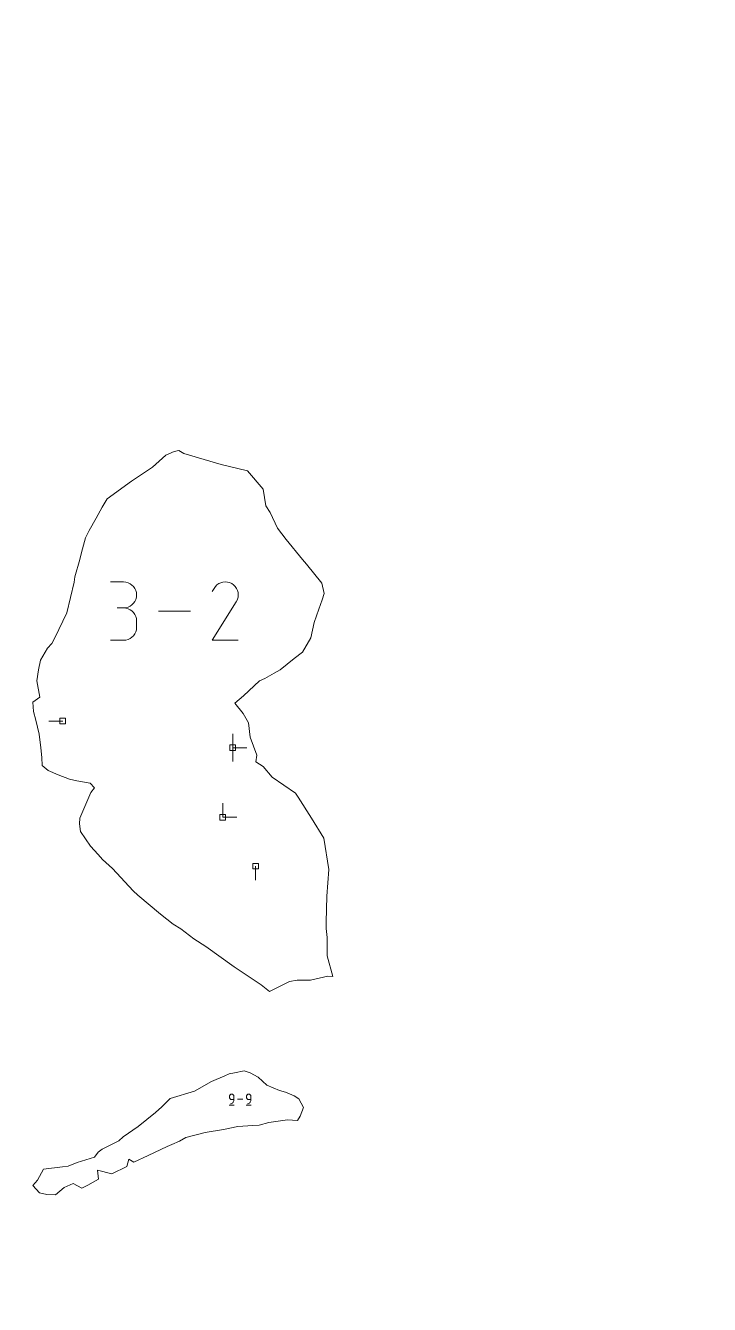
# Model space of a CAD drawing. Header units: millimetres. Extents: x -446 to 392, y -249 to 379.
# Drawn here: x 76.3 to 146.5, y 116.7 to 247.9 of the extents above; entities that cross this region are included whole.
import ezdxf

# ---------------------------------------------------------------- set-up
doc = ezdxf.new("R2010")
doc.units = ezdxf.units.MM
doc.header["$MEASUREMENT"] = 0
doc.layers.add('Layer 1', color=7, linetype='Continuous')

msp = doc.modelspace()

# ---------------------------------------------------------------- linework, layer by layer
at = {"layer": 'Layer 1', "color": 5, "lineweight": 0}
for points, knots in [([(-446.0374, -230.5655), (-446.0374, -230.5655), (392.1616, -230.5655), (392.1616, -230.5655), (392.1616, -230.5655), (392.1616, -230.5655), (392.1616, 379.0343), (392.1616, 379.0343), (392.1616, 379.0343), (392.1616, 379.0343), (-446.0374, 379.0343), (-446.0374, 379.0343), (-446.0374, 379.0343), (-446.0374, 379.0343), (-446.0374, -230.5655), (-446.0374, -230.5655)], [0, 0, 0, 0, 0.2, 0.2, 0.2, 0.2, 0.4, 0.4, 0.4, 0.4, 0.6, 0.6, 0.6, 0.6, 1, 1, 1, 1]), ([(104.1657, 149.958), (104.1657, 149.958), (105.521, 149.9597), (105.521, 149.9597), (105.521, 149.9597), (105.521, 149.9597), (107.3094, 150.3705), (107.3094, 150.3705), (107.3094, 150.3705), (107.3094, 150.3705), (107.8247, 150.3328), (107.8247, 150.3328), (107.8247, 150.3328), (107.8247, 150.3328), (107.2374, 152.4577), (107.2374, 152.4577), (107.2374, 152.4577), (107.2374, 152.4577), (107.2214, 154.3387), (107.2214, 154.3387), (107.2214, 154.3387), (107.2214, 154.3387), (107.1197, 155.2517), (107.1197, 155.2517), (107.1197, 155.2517), (107.1197, 155.2517), (107.1271, 155.9008), (107.1271, 155.9008), (107.1271, 155.9008), (107.1271, 155.9008), (107.2065, 158.5748), (107.2065, 158.5748), (107.2065, 158.5748), (107.2065, 158.5748), (107.3871, 161.326), (107.3871, 161.326), (107.3871, 161.326), (107.3871, 161.326), (106.8774, 164.5125), (106.8774, 164.5125), (106.8774, 164.5125), (106.8774, 164.5125), (105.6353, 166.5854), (105.6353, 166.5854), (105.6353, 166.5854), (105.6353, 166.5854), (104.2394, 168.7161), (104.2394, 168.7161), (104.2394, 168.7161), (104.2394, 168.7161), (103.9771, 169.152), (103.9771, 169.152), (103.9771, 169.152), (103.9771, 169.152), (101.5837, 170.793), (101.5837, 170.793), (101.5837, 170.793), (101.5837, 170.793), (100.6443, 171.8717), (100.6443, 171.8717), (100.6443, 171.8717), (100.6443, 171.8717), (99.9238, 172.3608), (99.9238, 172.3608), (99.9238, 172.3608), (99.9238, 172.3608), (99.9964, 173.0265), (99.9964, 173.0265), (99.9964, 173.0265), (99.9964, 173.0265), (99.3193, 174.8743), (99.3193, 174.8743), (99.3193, 174.8743), (99.3193, 174.8743), (99.1662, 176.3536), (99.1662, 176.3536), (99.1662, 176.3536), (99.1662, 176.3536), (98.6023, 177.3015), (98.6023, 177.3015), (98.6023, 177.3015), (98.6023, 177.3015), (97.7509, 178.3533), (97.7509, 178.3533), (97.7509, 178.3533), (97.7509, 178.3533), (98.6451, 179.1156), (98.6451, 179.1156), (98.6451, 179.1156), (98.6451, 179.1156), (100.2929, 180.6605), (100.2929, 180.6605), (100.2929, 180.6605), (100.2929, 180.6605), (100.8209, 180.9125), (100.8209, 180.9125), (100.8209, 180.9125), (100.8209, 180.9125), (101.7991, 181.457), (101.7991, 181.457), (101.7991, 181.457), (101.7991, 181.457), (102.4047, 181.789), (102.4047, 181.789), (102.4047, 181.789), (102.4047, 181.789), (103.8549, 182.9483), (103.8549, 182.9483), (103.8549, 182.9483), (103.8549, 182.9483), (104.6936, 183.6037), (104.6936, 183.6037), (104.6936, 183.6037), (104.6936, 183.6037), (105.5633, 185.0875), (105.5633, 185.0875), (105.5633, 185.0875), (105.5633, 185.0875), (105.8952, 186.6548), (105.8952, 186.6548), (105.8952, 186.6548), (105.8952, 186.6548), (106.3752, 188.0192), (106.3752, 188.0192), (106.3752, 188.0192), (106.3752, 188.0192), (106.7083, 188.9682), (106.7083, 188.9682), (106.7083, 188.9682), (106.7083, 188.9682), (106.9065, 189.6122), (106.9065, 189.6122), (106.9065, 189.6122), (106.9065, 189.6122), (106.6911, 190.6618), (106.6911, 190.6618), (106.6911, 190.6618), (106.6911, 190.6618), (105.0976, 192.621), (105.0976, 192.621), (105.0976, 192.621), (105.0976, 192.621), (104.6959, 193.113), (104.6959, 193.113), (104.6959, 193.113), (104.6959, 193.113), (103.0264, 195.1596), (103.0264, 195.1596), (103.0264, 195.1596), (103.0264, 195.1596), (102.1373, 196.3189), (102.1373, 196.3189), (102.1373, 196.3189), (102.1373, 196.3189), (101.3957, 197.9199), (101.3957, 197.9199), (101.3957, 197.9199), (101.3957, 197.9199), (100.9192, 198.5947), (100.9192, 198.5947), (100.9192, 198.5947), (100.9192, 198.5947), (100.6626, 200.3019), (100.6626, 200.3019), (100.6626, 200.3019), (100.6626, 200.3019), (99.0599, 202.2057), (99.0599, 202.2057), (99.0599, 202.2057), (99.0599, 202.2057), (96.3454, 202.8611), (96.3454, 202.8611), (96.3454, 202.8611), (96.3454, 202.8611), (95.1958, 203.1925), (95.1958, 203.1925), (95.1958, 203.1925), (95.1958, 203.1925), (92.5229, 203.9896), (92.5229, 203.9896), (92.5229, 203.9896), (92.5229, 203.9896), (92.0212, 204.2821), (92.0212, 204.2821), (92.0212, 204.2821), (92.0212, 204.2821), (91.5259, 204.1667), (91.5259, 204.1667), (91.5259, 204.1667), (91.5259, 204.1667), (90.6877, 203.793), (90.6877, 203.793), (90.6877, 203.793), (90.6877, 203.793), (89.3152, 202.5851), (89.3152, 202.5851), (89.3152, 202.5851), (89.3152, 202.5851), (88.7976, 202.228), (88.7976, 202.228), (88.7976, 202.228), (88.7976, 202.228), (87.1406, 201.1281), (87.1406, 201.1281), (87.1406, 201.1281), (87.1406, 201.1281), (84.6363, 199.3289), (84.6363, 199.3289), (84.6363, 199.3289), (84.6363, 199.3289), (84.1415, 198.4558), (84.1415, 198.4558), (84.1415, 198.4558), (84.1415, 198.4558), (83.5175, 197.3537), (83.5175, 197.3537), (83.5175, 197.3537), (83.5175, 197.3537), (82.797, 196.0864), (82.797, 196.0864), (82.797, 196.0864), (82.797, 196.0864), (82.4285, 195.3304), (82.4285, 195.3304), (82.4285, 195.3304), (82.4285, 195.3304), (82.0103, 193.8369), (82.0103, 193.8369), (82.0103, 193.8369), (82.0103, 193.8369), (81.8537, 193.1101), (81.8537, 193.1101), (81.8537, 193.1101), (81.8537, 193.1101), (81.3418, 191.344), (81.3418, 191.344), (81.3418, 191.344), (81.3418, 191.344), (81.2726, 190.7778), (81.2726, 190.7778), (81.2726, 190.7778), (81.2726, 190.7778), (80.5001, 187.6427), (80.5001, 187.6427), (80.5001, 187.6427), (80.5001, 187.6427), (79.2974, 185.0864), (79.2974, 185.0864), (79.2974, 185.0864), (79.2974, 185.0864), (78.9683, 184.4819), (78.9683, 184.4819), (78.9683, 184.4819), (78.9683, 184.4819), (78.5461, 184.0225), (78.5461, 184.0225), (78.5461, 184.0225), (78.5461, 184.0225), (77.8227, 182.7695), (77.8227, 182.7695), (77.8227, 182.7695), (77.8227, 182.7695), (77.6022, 181.7987), (77.6022, 181.7987), (77.6022, 181.7987), (77.6022, 181.7987), (77.4445, 180.6485), (77.4445, 180.6485), (77.4445, 180.6485), (77.4445, 180.6485), (77.741, 178.9899), (77.741, 178.9899), (77.741, 178.9899), (77.741, 178.9899), (77.0176, 178.4808), (77.0176, 178.4808), (77.0176, 178.4808), (77.0176, 178.4808), (77.0971, 177.5294), (77.0971, 177.5294), (77.0971, 177.5294), (77.0971, 177.5294), (77.3399, 176.6307), (77.3399, 176.6307), (77.3399, 176.6307), (77.3399, 176.6307), (77.6713, 175.1817), (77.6713, 175.1817), (77.6713, 175.1817), (77.6713, 175.1817), (77.8541, 173.7984), (77.8541, 173.7984), (77.8541, 173.7984), (77.8541, 173.7984), (77.9535, 172.7968), (77.9535, 172.7968), (77.9535, 172.7968), (77.9535, 172.7968), (77.9861, 171.9654), (77.9861, 171.9654), (77.9861, 171.9654), (77.9861, 171.9654), (78.6118, 171.4758), (78.6118, 171.4758), (78.6118, 171.4758), (78.6118, 171.4758), (79.6077, 171.0204), (79.6077, 171.0204), (79.6077, 171.0204), (79.6077, 171.0204), (80.7704, 170.5707), (80.7704, 170.5707), (80.7704, 170.5707), (80.7704, 170.5707), (81.54, 170.3907), (81.54, 170.3907), (81.54, 170.3907), (81.54, 170.3907), (82.913, 170.1593), (82.913, 170.1593), (82.913, 170.1593), (82.913, 170.1593), (83.3638, 169.6851), (83.3638, 169.6851), (83.3638, 169.6851), (83.3638, 169.6851), (82.9925, 169.2143), (82.9925, 169.2143), (82.9925, 169.2143), (82.9925, 169.2143), (81.8543, 166.5854), (81.8543, 166.5854), (81.8543, 166.5854), (81.8543, 166.5854), (81.8017, 165.9792), (81.8017, 165.9792), (81.8017, 165.9792), (81.8017, 165.9792), (81.9183, 165.1919), (81.9183, 165.1919), (81.9183, 165.1919), (81.9183, 165.1919), (82.937, 163.7131), (82.937, 163.7131), (82.937, 163.7131), (82.937, 163.7131), (83.7284, 162.8321), (83.7284, 162.8321), (83.7284, 162.8321), (83.7284, 162.8321), (84.17, 162.3396), (84.17, 162.3396), (84.17, 162.3396), (84.17, 162.3396), (85.1865, 161.414), (85.1865, 161.414), (85.1865, 161.414), (85.1865, 161.414), (87.3349, 159.1125), (87.3349, 159.1125), (87.3349, 159.1125), (87.3349, 159.1125), (87.7874, 158.6862), (87.7874, 158.6862), (87.7874, 158.6862), (87.7874, 158.6862), (90.1363, 156.7122), (90.1363, 156.7122), (90.1363, 156.7122), (90.1363, 156.7122), (91.4339, 155.7003), (91.4339, 155.7003), (91.4339, 155.7003), (91.4339, 155.7003), (92.2206, 155.2089), (92.2206, 155.2089), (92.2206, 155.2089), (92.2206, 155.2089), (93.5525, 154.1924), (93.5525, 154.1924), (93.5525, 154.1924), (93.5525, 154.1924), (94.7632, 153.3999), (94.7632, 153.3999), (94.7632, 153.3999), (94.7632, 153.3999), (97.6761, 151.3361), (97.6761, 151.3361), (97.6761, 151.3361), (97.6761, 151.3361), (100.4666, 149.482), (100.4666, 149.482), (100.4666, 149.482), (100.4666, 149.482), (101.2997, 148.7975), (101.2997, 148.7975), (101.2997, 148.7975), (101.2997, 148.7975), (103.3532, 149.8072), (103.3532, 149.8072), (103.3532, 149.8072), (103.3532, 149.8072), (104.1657, 149.958), (104.1657, 149.958)], [0, 0, 0, 0, 0.00980392, 0.00980392, 0.00980392, 0.00980392, 0.01960784, 0.01960784, 0.01960784, 0.01960784, 0.02941176, 0.02941176, 0.02941176, 0.02941176, 0.03921569, 0.03921569, 0.03921569, 0.03921569, 0.04901961, 0.04901961, 0.04901961, 0.04901961, 0.05882353, 0.05882353, 0.05882353, 0.05882353, 0.06862745, 0.06862745, 0.06862745, 0.06862745, 0.07843137, 0.07843137, 0.07843137, 0.07843137, 0.08823529, 0.08823529, 0.08823529, 0.08823529, 0.09803922, 0.09803922, 0.09803922, 0.09803922, 0.10784314, 0.10784314, 0.10784314, 0.10784314, 0.11764706, 0.11764706, 0.11764706, 0.11764706, 0.12745098, 0.12745098, 0.12745098, 0.12745098, 0.1372549, 0.1372549, 0.1372549, 0.1372549, 0.14705882, 0.14705882, 0.14705882, 0.14705882, 0.15686275, 0.15686275, 0.15686275, 0.15686275, 0.16666667, 0.16666667, 0.16666667, 0.16666667, 0.17647059, 0.17647059, 0.17647059, 0.17647059, 0.18627451, 0.18627451, 0.18627451, 0.18627451, 0.19607843, 0.19607843, 0.19607843, 0.19607843, 0.20588235, 0.20588235, 0.20588235, 0.20588235, 0.21568627, 0.21568627, 0.21568627, 0.21568627, 0.2254902, 0.2254902, 0.2254902, 0.2254902, 0.23529412, 0.23529412, 0.23529412, 0.23529412, 0.24509804, 0.24509804, 0.24509804, 0.24509804, 0.25490196, 0.25490196, 0.25490196, 0.25490196, 0.26470588, 0.26470588, 0.26470588, 0.26470588, 0.2745098, 0.2745098, 0.2745098, 0.2745098, 0.28431373, 0.28431373, 0.28431373, 0.28431373, 0.29411765, 0.29411765, 0.29411765, 0.29411765, 0.30392157, 0.30392157, 0.30392157, 0.30392157, 0.31372549, 0.31372549, 0.31372549, 0.31372549, 0.32352941, 0.32352941, 0.32352941, 0.32352941, 0.33333333, 0.33333333, 0.33333333, 0.33333333, 0.34313725, 0.34313725, 0.34313725, 0.34313725, 0.35294118, 0.35294118, 0.35294118, 0.35294118, 0.3627451, 0.3627451, 0.3627451, 0.3627451, 0.37254902, 0.37254902, 0.37254902, 0.37254902, 0.38235294, 0.38235294, 0.38235294, 0.38235294, 0.39215686, 0.39215686, 0.39215686, 0.39215686, 0.40196078, 0.40196078, 0.40196078, 0.40196078, 0.41176471, 0.41176471, 0.41176471, 0.41176471, 0.42156863, 0.42156863, 0.42156863, 0.42156863, 0.43137255, 0.43137255, 0.43137255, 0.43137255, 0.44117647, 0.44117647, 0.44117647, 0.44117647, 0.45098039, 0.45098039, 0.45098039, 0.45098039, 0.46078431, 0.46078431, 0.46078431, 0.46078431, 0.47058824, 0.47058824, 0.47058824, 0.47058824, 0.48039216, 0.48039216, 0.48039216, 0.48039216, 0.49019608, 0.49019608, 0.49019608, 0.49019608, 0.5, 0.5, 0.5, 0.5, 0.50980392, 0.50980392, 0.50980392, 0.50980392, 0.51960784, 0.51960784, 0.51960784, 0.51960784, 0.52941176, 0.52941176, 0.52941176, 0.52941176, 0.53921569, 0.53921569, 0.53921569, 0.53921569, 0.54901961, 0.54901961, 0.54901961, 0.54901961, 0.55882353, 0.55882353, 0.55882353, 0.55882353, 0.56862745, 0.56862745, 0.56862745, 0.56862745, 0.57843137, 0.57843137, 0.57843137, 0.57843137, 0.58823529, 0.58823529, 0.58823529, 0.58823529, 0.59803922, 0.59803922, 0.59803922, 0.59803922, 0.60784314, 0.60784314, 0.60784314, 0.60784314, 0.61764706, 0.61764706, 0.61764706, 0.61764706, 0.62745098, 0.62745098, 0.62745098, 0.62745098, 0.6372549, 0.6372549, 0.6372549, 0.6372549, 0.64705882, 0.64705882, 0.64705882, 0.64705882, 0.65686275, 0.65686275, 0.65686275, 0.65686275, 0.66666667, 0.66666667, 0.66666667, 0.66666667, 0.67647059, 0.67647059, 0.67647059, 0.67647059, 0.68627451, 0.68627451, 0.68627451, 0.68627451, 0.69607843, 0.69607843, 0.69607843, 0.69607843, 0.70588235, 0.70588235, 0.70588235, 0.70588235, 0.71568627, 0.71568627, 0.71568627, 0.71568627, 0.7254902, 0.7254902, 0.7254902, 0.7254902, 0.73529412, 0.73529412, 0.73529412, 0.73529412, 0.74509804, 0.74509804, 0.74509804, 0.74509804, 0.75490196, 0.75490196, 0.75490196, 0.75490196, 0.76470588, 0.76470588, 0.76470588, 0.76470588, 0.7745098, 0.7745098, 0.7745098, 0.7745098, 0.78431373, 0.78431373, 0.78431373, 0.78431373, 0.79411765, 0.79411765, 0.79411765, 0.79411765, 0.80392157, 0.80392157, 0.80392157, 0.80392157, 0.81372549, 0.81372549, 0.81372549, 0.81372549, 0.82352941, 0.82352941, 0.82352941, 0.82352941, 0.83333333, 0.83333333, 0.83333333, 0.83333333, 0.84313725, 0.84313725, 0.84313725, 0.84313725, 0.85294118, 0.85294118, 0.85294118, 0.85294118, 0.8627451, 0.8627451, 0.8627451, 0.8627451, 0.87254902, 0.87254902, 0.87254902, 0.87254902, 0.88235294, 0.88235294, 0.88235294, 0.88235294, 0.89215686, 0.89215686, 0.89215686, 0.89215686, 0.90196078, 0.90196078, 0.90196078, 0.90196078, 0.91176471, 0.91176471, 0.91176471, 0.91176471, 0.92156863, 0.92156863, 0.92156863, 0.92156863, 0.93137255, 0.93137255, 0.93137255, 0.93137255, 0.94117647, 0.94117647, 0.94117647, 0.94117647, 0.95098039, 0.95098039, 0.95098039, 0.95098039, 0.96078431, 0.96078431, 0.96078431, 0.96078431, 0.97058824, 0.97058824, 0.97058824, 0.97058824, 0.98039216, 0.98039216, 0.98039216, 0.98039216, 1, 1, 1, 1]), ([(103.1567, 135.6452), (103.1567, 135.6452), (104.1737, 135.5503), (104.1737, 135.5503), (104.1737, 135.5503), (104.1737, 135.5503), (104.4485, 136.0166), (104.4485, 136.0166), (104.4485, 136.0166), (104.4485, 136.0166), (104.7856, 136.8948), (104.7856, 136.8948), (104.7856, 136.8948), (104.7856, 136.8948), (104.308, 137.801), (104.308, 137.801), (104.308, 137.801), (104.308, 137.801), (103.832, 138.0849), (103.832, 138.0849), (103.832, 138.0849), (103.832, 138.0849), (102.9567, 138.4603), (102.9567, 138.4603), (102.9567, 138.4603), (102.9567, 138.4603), (102.327, 138.6443), (102.327, 138.6443), (102.327, 138.6443), (102.327, 138.6443), (101.0426, 139.1985), (101.0426, 139.1985), (101.0426, 139.1985), (101.0426, 139.1985), (100.1358, 140.0173), (100.1358, 140.0173), (100.1358, 140.0173), (100.1358, 140.0173), (99.3422, 140.439), (99.3422, 140.439), (99.3422, 140.439), (99.3422, 140.439), (98.724, 140.6435), (98.724, 140.6435), (98.724, 140.6435), (98.724, 140.6435), (97.7035, 140.4441), (97.7035, 140.4441), (97.7035, 140.4441), (97.7035, 140.4441), (97.1847, 140.3436), (97.1847, 140.3436), (97.1847, 140.3436), (97.1847, 140.3436), (96.7116, 140.1464), (96.7116, 140.1464), (96.7116, 140.1464), (96.7116, 140.1464), (95.3637, 139.5756), (95.3637, 139.5756), (95.3637, 139.5756), (95.3637, 139.5756), (93.5999, 138.582), (93.5999, 138.582), (93.5999, 138.582), (93.5999, 138.582), (91.1013, 137.8261), (91.1013, 137.8261), (91.1013, 137.8261), (91.1013, 137.8261), (90.2677, 136.9651), (90.2677, 136.9651), (90.2677, 136.9651), (90.2677, 136.9651), (89.6152, 136.3988), (89.6152, 136.3988), (89.6152, 136.3988), (89.6152, 136.3988), (87.8377, 134.943), (87.8377, 134.943), (87.8377, 134.943), (87.8377, 134.943), (86.3087, 133.8928), (86.3087, 133.8928), (86.3087, 133.8928), (86.3087, 133.8928), (85.8636, 133.4883), (85.8636, 133.4883), (85.8636, 133.4883), (85.8636, 133.4883), (84.1335, 132.6135), (84.1335, 132.6135), (84.1335, 132.6135), (84.1335, 132.6135), (83.7209, 132.3101), (83.7209, 132.3101), (83.7209, 132.3101), (83.7209, 132.3101), (83.3696, 131.8182), (83.3696, 131.8182), (83.3696, 131.8182), (83.3696, 131.8182), (81.5795, 131.2519), (81.5795, 131.2519), (81.5795, 131.2519), (81.5795, 131.2519), (80.6544, 130.876), (80.6544, 130.876), (80.6544, 130.876), (80.6544, 130.876), (80.0608, 130.804), (80.0608, 130.804), (80.0608, 130.804), (80.0608, 130.804), (78.1232, 130.5651), (78.1232, 130.5651), (78.1232, 130.5651), (78.1232, 130.5651), (77.4999, 129.451), (77.4999, 129.451), (77.4999, 129.451), (77.4999, 129.451), (77.0176, 128.9013), (77.0176, 128.9013), (77.0176, 128.9013), (77.0176, 128.9013), (77.7159, 128.146), (77.7159, 128.146), (77.7159, 128.146), (77.7159, 128.146), (78.4535, 127.9614), (78.4535, 127.9614), (78.4535, 127.9614), (78.4535, 127.9614), (79.3345, 127.9334), (79.3345, 127.9334), (79.3345, 127.9334), (79.3345, 127.9334), (80.2236, 128.6979), (80.2236, 128.6979), (80.2236, 128.6979), (80.2236, 128.6979), (81.1789, 129.1179), (81.1789, 129.1179), (81.1789, 129.1179), (81.1789, 129.1179), (82.0508, 128.6225), (82.0508, 128.6225), (82.0508, 128.6225), (82.0508, 128.6225), (82.6719, 128.9156), (82.6719, 128.9156), (82.6719, 128.9156), (82.6719, 128.9156), (83.7707, 129.5527), (83.7707, 129.5527), (83.7707, 129.5527), (83.7707, 129.5527), (83.6615, 130.4794), (83.6615, 130.4794), (83.6615, 130.4794), (83.6615, 130.4794), (85.1168, 130.0841), (85.1168, 130.0841), (85.1168, 130.0841), (85.1168, 130.0841), (86.6869, 130.8491), (86.6869, 130.8491), (86.6869, 130.8491), (86.6869, 130.8491), (86.8869, 131.5828), (86.8869, 131.5828), (86.8869, 131.5828), (86.8869, 131.5828), (87.3909, 131.3045), (87.3909, 131.3045), (87.3909, 131.3045), (87.3909, 131.3045), (88.8633, 131.9821), (88.8633, 131.9821), (88.8633, 131.9821), (88.8633, 131.9821), (90.8105, 132.9043), (90.8105, 132.9043), (90.8105, 132.9043), (90.8105, 132.9043), (91.2905, 133.118), (91.2905, 133.118), (91.2905, 133.118), (91.2905, 133.118), (92.0664, 133.454), (92.0664, 133.454), (92.0664, 133.454), (92.0664, 133.454), (92.7394, 133.806), (92.7394, 133.806), (92.7394, 133.806), (92.7394, 133.806), (94.6998, 134.3396), (94.6998, 134.3396), (94.6998, 134.3396), (94.6998, 134.3396), (96.5979, 134.6253), (96.5979, 134.6253), (96.5979, 134.6253), (96.5979, 134.6253), (98.0589, 134.9527), (98.0589, 134.9527), (98.0589, 134.9527), (98.0589, 134.9527), (99.5924, 135.0578), (99.5924, 135.0578), (99.5924, 135.0578), (99.5924, 135.0578), (100.2358, 135.1012), (100.2358, 135.1012), (100.2358, 135.1012), (100.2358, 135.1012), (101.2283, 135.3578), (101.2283, 135.3578), (101.2283, 135.3578), (101.2283, 135.3578), (103.1567, 135.6452), (103.1567, 135.6452)], [0, 0, 0, 0, 0.01754386, 0.01754386, 0.01754386, 0.01754386, 0.03508772, 0.03508772, 0.03508772, 0.03508772, 0.05263158, 0.05263158, 0.05263158, 0.05263158, 0.07017544, 0.07017544, 0.07017544, 0.07017544, 0.0877193, 0.0877193, 0.0877193, 0.0877193, 0.10526316, 0.10526316, 0.10526316, 0.10526316, 0.12280702, 0.12280702, 0.12280702, 0.12280702, 0.14035088, 0.14035088, 0.14035088, 0.14035088, 0.15789474, 0.15789474, 0.15789474, 0.15789474, 0.1754386, 0.1754386, 0.1754386, 0.1754386, 0.19298246, 0.19298246, 0.19298246, 0.19298246, 0.21052632, 0.21052632, 0.21052632, 0.21052632, 0.22807018, 0.22807018, 0.22807018, 0.22807018, 0.24561404, 0.24561404, 0.24561404, 0.24561404, 0.26315789, 0.26315789, 0.26315789, 0.26315789, 0.28070175, 0.28070175, 0.28070175, 0.28070175, 0.29824561, 0.29824561, 0.29824561, 0.29824561, 0.31578947, 0.31578947, 0.31578947, 0.31578947, 0.33333333, 0.33333333, 0.33333333, 0.33333333, 0.35087719, 0.35087719, 0.35087719, 0.35087719, 0.36842105, 0.36842105, 0.36842105, 0.36842105, 0.38596491, 0.38596491, 0.38596491, 0.38596491, 0.40350877, 0.40350877, 0.40350877, 0.40350877, 0.42105263, 0.42105263, 0.42105263, 0.42105263, 0.43859649, 0.43859649, 0.43859649, 0.43859649, 0.45614035, 0.45614035, 0.45614035, 0.45614035, 0.47368421, 0.47368421, 0.47368421, 0.47368421, 0.49122807, 0.49122807, 0.49122807, 0.49122807, 0.50877193, 0.50877193, 0.50877193, 0.50877193, 0.52631579, 0.52631579, 0.52631579, 0.52631579, 0.54385965, 0.54385965, 0.54385965, 0.54385965, 0.56140351, 0.56140351, 0.56140351, 0.56140351, 0.57894737, 0.57894737, 0.57894737, 0.57894737, 0.59649123, 0.59649123, 0.59649123, 0.59649123, 0.61403509, 0.61403509, 0.61403509, 0.61403509, 0.63157895, 0.63157895, 0.63157895, 0.63157895, 0.64912281, 0.64912281, 0.64912281, 0.64912281, 0.66666667, 0.66666667, 0.66666667, 0.66666667, 0.68421053, 0.68421053, 0.68421053, 0.68421053, 0.70175439, 0.70175439, 0.70175439, 0.70175439, 0.71929825, 0.71929825, 0.71929825, 0.71929825, 0.73684211, 0.73684211, 0.73684211, 0.73684211, 0.75438596, 0.75438596, 0.75438596, 0.75438596, 0.77192982, 0.77192982, 0.77192982, 0.77192982, 0.78947368, 0.78947368, 0.78947368, 0.78947368, 0.80701754, 0.80701754, 0.80701754, 0.80701754, 0.8245614, 0.8245614, 0.8245614, 0.8245614, 0.84210526, 0.84210526, 0.84210526, 0.84210526, 0.85964912, 0.85964912, 0.85964912, 0.85964912, 0.87719298, 0.87719298, 0.87719298, 0.87719298, 0.89473684, 0.89473684, 0.89473684, 0.89473684, 0.9122807, 0.9122807, 0.9122807, 0.9122807, 0.92982456, 0.92982456, 0.92982456, 0.92982456, 0.94736842, 0.94736842, 0.94736842, 0.94736842, 0.96491228, 0.96491228, 0.96491228, 0.96491228, 1, 1, 1, 1])]:
    msp.add_open_spline(points, degree=3, knots=knots, dxfattribs=at)
at = {"layer": 'Layer 1', "color": 1, "lineweight": 0}
for points, knots in [([(85.0054, 184.815), (85.0054, 184.815), (86.3361, 184.815), (86.3361, 184.815), (86.3361, 184.815), (86.3361, 184.815), (86.3361, 184.815), (86.3361, 184.815), (86.3361, 184.815), (86.3361, 184.815), (86.5755, 184.8367), (86.5755, 184.8367), (86.5755, 184.8367), (86.5755, 184.8367), (86.8006, 184.8984), (86.8006, 184.8984), (86.8006, 184.8984), (86.8006, 184.8984), (87.008, 184.9967), (87.008, 184.9967), (87.008, 184.9967), (87.008, 184.9967), (87.1937, 185.1281), (87.1937, 185.1281), (87.1937, 185.1281), (87.1937, 185.1281), (87.3543, 185.2886), (87.3543, 185.2886), (87.3543, 185.2886), (87.3543, 185.2886), (87.4857, 185.4738), (87.4857, 185.4738), (87.4857, 185.4738), (87.4857, 185.4738), (87.584, 185.6812), (87.584, 185.6812), (87.584, 185.6812), (87.584, 185.6812), (87.6457, 185.9057), (87.6457, 185.9057), (87.6457, 185.9057), (87.6457, 185.9057), (87.6668, 186.144), (87.6668, 186.144), (87.6668, 186.144), (87.6668, 186.144), (87.6668, 186.8102), (87.6668, 186.8102), (87.6668, 186.8102), (87.6668, 186.8102), (87.6457, 187.0484), (87.6457, 187.0484), (87.6457, 187.0484), (87.6457, 187.0484), (87.584, 187.273), (87.584, 187.273), (87.584, 187.273), (87.584, 187.273), (87.4857, 187.4798), (87.4857, 187.4798), (87.4857, 187.4798), (87.4857, 187.4798), (87.3543, 187.6655), (87.3543, 187.6655), (87.3543, 187.6655), (87.3543, 187.6655), (87.1937, 187.8261), (87.1937, 187.8261), (87.1937, 187.8261), (87.1937, 187.8261), (87.008, 187.9569), (87.008, 187.9569), (87.008, 187.9569), (87.008, 187.9569), (86.8006, 188.0558), (86.8006, 188.0558), (86.8006, 188.0558), (86.8006, 188.0558), (86.5755, 188.1175), (86.5755, 188.1175), (86.5755, 188.1175), (86.5755, 188.1175), (86.3361, 188.1392), (86.3361, 188.1392), (86.3361, 188.1392), (86.3361, 188.1392), (85.6699, 188.1392), (85.6699, 188.1392), (85.6699, 188.1392), (85.6699, 188.1392), (86.3361, 188.1392), (86.3361, 188.1392), (86.3361, 188.1392), (86.3361, 188.1392), (86.3361, 188.1392), (86.3361, 188.1392), (86.3361, 188.1392), (86.3361, 188.1392), (86.5755, 188.1603), (86.5755, 188.1603), (86.5755, 188.1603), (86.5755, 188.1603), (86.8006, 188.2226), (86.8006, 188.2226), (86.8006, 188.2226), (86.8006, 188.2226), (87.008, 188.3209), (87.008, 188.3209), (87.008, 188.3209), (87.008, 188.3209), (87.1937, 188.4529), (87.1937, 188.4529), (87.1937, 188.4529), (87.1937, 188.4529), (87.3543, 188.6134), (87.3543, 188.6134), (87.3543, 188.6134), (87.3543, 188.6134), (87.4857, 188.7991), (87.4857, 188.7991), (87.4857, 188.7991), (87.4857, 188.7991), (87.584, 189.0071), (87.584, 189.0071), (87.584, 189.0071), (87.584, 189.0071), (87.6457, 189.2322), (87.6457, 189.2322), (87.6457, 189.2322), (87.6457, 189.2322), (87.6668, 189.4716), (87.6668, 189.4716), (87.6668, 189.4716), (87.6668, 189.4716), (87.6668, 189.4716), (87.6668, 189.4716), (87.6668, 189.4716), (87.6668, 189.4716), (87.6457, 189.7099), (87.6457, 189.7099), (87.6457, 189.7099), (87.6457, 189.7099), (87.584, 189.9344), (87.584, 189.9344), (87.584, 189.9344), (87.584, 189.9344), (87.4857, 190.1413), (87.4857, 190.1413), (87.4857, 190.1413), (87.4857, 190.1413), (87.3543, 190.327), (87.3543, 190.327), (87.3543, 190.327), (87.3543, 190.327), (87.1937, 190.4875), (87.1937, 190.4875), (87.1937, 190.4875), (87.1937, 190.4875), (87.008, 190.6189), (87.008, 190.6189), (87.008, 190.6189), (87.008, 190.6189), (86.8006, 190.7172), (86.8006, 190.7172), (86.8006, 190.7172), (86.8006, 190.7172), (86.5755, 190.7795), (86.5755, 190.7795), (86.5755, 190.7795), (86.5755, 190.7795), (86.3361, 190.8006), (86.3361, 190.8006), (86.3361, 190.8006), (86.3361, 190.8006), (85.0054, 190.8006), (85.0054, 190.8006)], [0, 0, 0, 0, 0.02222222, 0.02222222, 0.02222222, 0.02222222, 0.04444444, 0.04444444, 0.04444444, 0.04444444, 0.06666667, 0.06666667, 0.06666667, 0.06666667, 0.08888889, 0.08888889, 0.08888889, 0.08888889, 0.11111111, 0.11111111, 0.11111111, 0.11111111, 0.13333333, 0.13333333, 0.13333333, 0.13333333, 0.15555556, 0.15555556, 0.15555556, 0.15555556, 0.17777778, 0.17777778, 0.17777778, 0.17777778, 0.2, 0.2, 0.2, 0.2, 0.22222222, 0.22222222, 0.22222222, 0.22222222, 0.24444444, 0.24444444, 0.24444444, 0.24444444, 0.26666667, 0.26666667, 0.26666667, 0.26666667, 0.28888889, 0.28888889, 0.28888889, 0.28888889, 0.31111111, 0.31111111, 0.31111111, 0.31111111, 0.33333333, 0.33333333, 0.33333333, 0.33333333, 0.35555556, 0.35555556, 0.35555556, 0.35555556, 0.37777778, 0.37777778, 0.37777778, 0.37777778, 0.4, 0.4, 0.4, 0.4, 0.42222222, 0.42222222, 0.42222222, 0.42222222, 0.44444444, 0.44444444, 0.44444444, 0.44444444, 0.46666667, 0.46666667, 0.46666667, 0.46666667, 0.48888889, 0.48888889, 0.48888889, 0.48888889, 0.51111111, 0.51111111, 0.51111111, 0.51111111, 0.53333333, 0.53333333, 0.53333333, 0.53333333, 0.55555556, 0.55555556, 0.55555556, 0.55555556, 0.57777778, 0.57777778, 0.57777778, 0.57777778, 0.6, 0.6, 0.6, 0.6, 0.62222222, 0.62222222, 0.62222222, 0.62222222, 0.64444444, 0.64444444, 0.64444444, 0.64444444, 0.66666667, 0.66666667, 0.66666667, 0.66666667, 0.68888889, 0.68888889, 0.68888889, 0.68888889, 0.71111111, 0.71111111, 0.71111111, 0.71111111, 0.73333333, 0.73333333, 0.73333333, 0.73333333, 0.75555556, 0.75555556, 0.75555556, 0.75555556, 0.77777778, 0.77777778, 0.77777778, 0.77777778, 0.8, 0.8, 0.8, 0.8, 0.82222222, 0.82222222, 0.82222222, 0.82222222, 0.84444444, 0.84444444, 0.84444444, 0.84444444, 0.86666667, 0.86666667, 0.86666667, 0.86666667, 0.88888889, 0.88888889, 0.88888889, 0.88888889, 0.91111111, 0.91111111, 0.91111111, 0.91111111, 0.93333333, 0.93333333, 0.93333333, 0.93333333, 0.95555556, 0.95555556, 0.95555556, 0.95555556, 1, 1, 1, 1]), ([(98.1006, 184.815), (98.1006, 184.815), (95.4392, 184.815), (95.4392, 184.815), (95.4392, 184.815), (95.4392, 184.815), (97.8983, 188.774), (97.8983, 188.774), (97.8983, 188.774), (97.8983, 188.774), (97.8983, 188.774), (97.8983, 188.774), (97.8983, 188.774), (97.8983, 188.774), (97.9012, 188.778), (97.9012, 188.778), (97.9012, 188.778), (97.9012, 188.778), (97.9041, 188.7814), (97.9041, 188.7814), (97.9041, 188.7814), (97.9041, 188.7814), (97.9069, 188.7848), (97.9069, 188.7848), (97.9069, 188.7848), (97.9069, 188.7848), (97.9092, 188.7888), (97.9092, 188.7888), (97.9092, 188.7888), (97.9092, 188.7888), (97.9121, 188.7928), (97.9121, 188.7928), (97.9121, 188.7928), (97.9121, 188.7928), (97.9143, 188.7968), (97.9143, 188.7968), (97.9143, 188.7968), (97.9143, 188.7968), (97.9172, 188.8014), (97.9172, 188.8014), (97.9172, 188.8014), (97.9172, 188.8014), (97.9195, 188.8054), (97.9195, 188.8054), (97.9195, 188.8054), (97.9195, 188.8054), (97.9223, 188.8106), (97.9223, 188.8106), (97.9223, 188.8106), (97.9223, 188.8106), (97.9223, 188.8106), (97.9223, 188.8106), (97.9223, 188.8106), (97.9223, 188.8106), (98.0235, 189.0288), (98.0235, 189.0288), (98.0235, 189.0288), (98.0235, 189.0288), (98.0829, 189.2545), (98.0829, 189.2545), (98.0829, 189.2545), (98.0829, 189.2545), (98.1017, 189.4836), (98.1017, 189.4836), (98.1017, 189.4836), (98.1017, 189.4836), (98.0806, 189.7099), (98.0806, 189.7099), (98.0806, 189.7099), (98.0806, 189.7099), (98.0223, 189.9293), (98.0223, 189.9293), (98.0223, 189.9293), (98.0223, 189.9293), (97.9269, 190.1361), (97.9269, 190.1361), (97.9269, 190.1361), (97.9269, 190.1361), (97.7972, 190.3258), (97.7972, 190.3258), (97.7972, 190.3258), (97.7972, 190.3258), (97.6338, 190.4921), (97.6338, 190.4921), (97.6338, 190.4921), (97.6338, 190.4921), (97.4378, 190.6309), (97.4378, 190.6309), (97.4378, 190.6309), (97.4378, 190.6309), (97.4378, 190.6309), (97.4378, 190.6309), (97.4378, 190.6309), (97.4378, 190.6309), (97.2196, 190.7309), (97.2196, 190.7309), (97.2196, 190.7309), (97.2196, 190.7309), (96.9933, 190.7898), (96.9933, 190.7898), (96.9933, 190.7898), (96.9933, 190.7898), (96.7642, 190.8075), (96.7642, 190.8075), (96.7642, 190.8075), (96.7642, 190.8075), (96.5373, 190.7863), (96.5373, 190.7863), (96.5373, 190.7863), (96.5373, 190.7863), (96.3185, 190.7275), (96.3185, 190.7275), (96.3185, 190.7275), (96.3185, 190.7275), (96.1117, 190.6326), (96.1117, 190.6326), (96.1117, 190.6326), (96.1117, 190.6326), (95.9225, 190.5024), (95.9225, 190.5024), (95.9225, 190.5024), (95.9225, 190.5024), (95.7563, 190.3378), (95.7563, 190.3378), (95.7563, 190.3378), (95.7563, 190.3378), (95.6174, 190.1413), (95.6174, 190.1413), (95.6174, 190.1413), (95.6174, 190.1413), (95.4426, 189.8059), (95.4426, 189.8059)], [0, 0, 0, 0, 0.02941176, 0.02941176, 0.02941176, 0.02941176, 0.05882353, 0.05882353, 0.05882353, 0.05882353, 0.08823529, 0.08823529, 0.08823529, 0.08823529, 0.11764706, 0.11764706, 0.11764706, 0.11764706, 0.14705882, 0.14705882, 0.14705882, 0.14705882, 0.17647059, 0.17647059, 0.17647059, 0.17647059, 0.20588235, 0.20588235, 0.20588235, 0.20588235, 0.23529412, 0.23529412, 0.23529412, 0.23529412, 0.26470588, 0.26470588, 0.26470588, 0.26470588, 0.29411765, 0.29411765, 0.29411765, 0.29411765, 0.32352941, 0.32352941, 0.32352941, 0.32352941, 0.35294118, 0.35294118, 0.35294118, 0.35294118, 0.38235294, 0.38235294, 0.38235294, 0.38235294, 0.41176471, 0.41176471, 0.41176471, 0.41176471, 0.44117647, 0.44117647, 0.44117647, 0.44117647, 0.47058824, 0.47058824, 0.47058824, 0.47058824, 0.5, 0.5, 0.5, 0.5, 0.52941176, 0.52941176, 0.52941176, 0.52941176, 0.55882353, 0.55882353, 0.55882353, 0.55882353, 0.58823529, 0.58823529, 0.58823529, 0.58823529, 0.61764706, 0.61764706, 0.61764706, 0.61764706, 0.64705882, 0.64705882, 0.64705882, 0.64705882, 0.67647059, 0.67647059, 0.67647059, 0.67647059, 0.70588235, 0.70588235, 0.70588235, 0.70588235, 0.73529412, 0.73529412, 0.73529412, 0.73529412, 0.76470588, 0.76470588, 0.76470588, 0.76470588, 0.79411765, 0.79411765, 0.79411765, 0.79411765, 0.82352941, 0.82352941, 0.82352941, 0.82352941, 0.85294118, 0.85294118, 0.85294118, 0.85294118, 0.88235294, 0.88235294, 0.88235294, 0.88235294, 0.91176471, 0.91176471, 0.91176471, 0.91176471, 0.94117647, 0.94117647, 0.94117647, 0.94117647, 1, 1, 1, 1]), ([(97.3258, 137.2639), (97.3258, 137.2639), (97.3258, 137.2639), (97.3258, 137.2639), (97.3258, 137.2639), (97.3258, 137.2639), (97.3892, 137.2879), (97.3892, 137.2879), (97.3892, 137.2879), (97.3892, 137.2879), (97.4475, 137.3199), (97.4475, 137.3199), (97.4475, 137.3199), (97.4475, 137.3199), (97.5001, 137.3593), (97.5001, 137.3593), (97.5001, 137.3593), (97.5001, 137.3593), (97.5464, 137.4056), (97.5464, 137.4056), (97.5464, 137.4056), (97.5464, 137.4056), (97.5852, 137.4576), (97.5852, 137.4576), (97.5852, 137.4576), (97.5852, 137.4576), (97.6167, 137.5147), (97.6167, 137.5147), (97.6167, 137.5147), (97.6167, 137.5147), (97.6401, 137.5764), (97.6401, 137.5764), (97.6401, 137.5764), (97.6401, 137.5764), (97.6544, 137.6416), (97.6544, 137.6416), (97.6544, 137.6416), (97.6544, 137.6416), (97.6595, 137.7084), (97.6595, 137.7084), (97.6595, 137.7084), (97.6595, 137.7084), (97.6595, 138.0427), (97.6595, 138.0427), (97.6595, 138.0427), (97.6595, 138.0427), (97.6555, 138.0827), (97.6555, 138.0827), (97.6555, 138.0827), (97.6555, 138.0827), (97.6452, 138.1204), (97.6452, 138.1204), (97.6452, 138.1204), (97.6452, 138.1204), (97.6287, 138.1552), (97.6287, 138.1552), (97.6287, 138.1552), (97.6287, 138.1552), (97.6069, 138.1861), (97.6069, 138.1861), (97.6069, 138.1861), (97.6069, 138.1861), (97.5801, 138.2129), (97.5801, 138.2129), (97.5801, 138.2129), (97.5801, 138.2129), (97.5492, 138.2346), (97.5492, 138.2346), (97.5492, 138.2346), (97.5492, 138.2346), (97.5144, 138.2512), (97.5144, 138.2512), (97.5144, 138.2512), (97.5144, 138.2512), (97.4767, 138.2615), (97.4767, 138.2615), (97.4767, 138.2615), (97.4767, 138.2615), (97.4372, 138.2655), (97.4372, 138.2655), (97.4372, 138.2655), (97.4372, 138.2655), (97.4372, 138.2655), (97.4372, 138.2655), (97.4372, 138.2655), (97.4372, 138.2655), (97.3972, 138.2615), (97.3972, 138.2615), (97.3972, 138.2615), (97.3972, 138.2615), (97.3595, 138.2512), (97.3595, 138.2512), (97.3595, 138.2512), (97.3595, 138.2512), (97.3247, 138.2346), (97.3247, 138.2346), (97.3247, 138.2346), (97.3247, 138.2346), (97.2938, 138.2129), (97.2938, 138.2129), (97.2938, 138.2129), (97.2938, 138.2129), (97.267, 138.1861), (97.267, 138.1861), (97.267, 138.1861), (97.267, 138.1861), (97.2453, 138.1552), (97.2453, 138.1552), (97.2453, 138.1552), (97.2453, 138.1552), (97.2287, 138.1204), (97.2287, 138.1204), (97.2287, 138.1204), (97.2287, 138.1204), (97.2184, 138.0827), (97.2184, 138.0827), (97.2184, 138.0827), (97.2184, 138.0827), (97.2144, 138.0427), (97.2144, 138.0427), (97.2144, 138.0427), (97.2144, 138.0427), (97.2144, 137.9312), (97.2144, 137.9312), (97.2144, 137.9312), (97.2144, 137.9312), (97.2184, 137.8912), (97.2184, 137.8912), (97.2184, 137.8912), (97.2184, 137.8912), (97.2287, 137.8535), (97.2287, 137.8535), (97.2287, 137.8535), (97.2287, 137.8535), (97.2453, 137.8187), (97.2453, 137.8187), (97.2453, 137.8187), (97.2453, 137.8187), (97.267, 137.7878), (97.267, 137.7878), (97.267, 137.7878), (97.267, 137.7878), (97.2938, 137.761), (97.2938, 137.761), (97.2938, 137.761), (97.2938, 137.761), (97.3247, 137.7393), (97.3247, 137.7393), (97.3247, 137.7393), (97.3247, 137.7393), (97.3595, 137.7227), (97.3595, 137.7227), (97.3595, 137.7227), (97.3595, 137.7227), (97.3972, 137.7124), (97.3972, 137.7124), (97.3972, 137.7124), (97.3972, 137.7124), (97.4372, 137.7084), (97.4372, 137.7084), (97.4372, 137.7084), (97.4372, 137.7084), (97.6595, 137.7084), (97.6595, 137.7084)], [0, 0, 0, 0, 0.02380952, 0.02380952, 0.02380952, 0.02380952, 0.04761905, 0.04761905, 0.04761905, 0.04761905, 0.07142857, 0.07142857, 0.07142857, 0.07142857, 0.0952381, 0.0952381, 0.0952381, 0.0952381, 0.11904762, 0.11904762, 0.11904762, 0.11904762, 0.14285714, 0.14285714, 0.14285714, 0.14285714, 0.16666667, 0.16666667, 0.16666667, 0.16666667, 0.19047619, 0.19047619, 0.19047619, 0.19047619, 0.21428571, 0.21428571, 0.21428571, 0.21428571, 0.23809524, 0.23809524, 0.23809524, 0.23809524, 0.26190476, 0.26190476, 0.26190476, 0.26190476, 0.28571429, 0.28571429, 0.28571429, 0.28571429, 0.30952381, 0.30952381, 0.30952381, 0.30952381, 0.33333333, 0.33333333, 0.33333333, 0.33333333, 0.35714286, 0.35714286, 0.35714286, 0.35714286, 0.38095238, 0.38095238, 0.38095238, 0.38095238, 0.4047619, 0.4047619, 0.4047619, 0.4047619, 0.42857143, 0.42857143, 0.42857143, 0.42857143, 0.45238095, 0.45238095, 0.45238095, 0.45238095, 0.47619048, 0.47619048, 0.47619048, 0.47619048, 0.5, 0.5, 0.5, 0.5, 0.52380952, 0.52380952, 0.52380952, 0.52380952, 0.54761905, 0.54761905, 0.54761905, 0.54761905, 0.57142857, 0.57142857, 0.57142857, 0.57142857, 0.5952381, 0.5952381, 0.5952381, 0.5952381, 0.61904762, 0.61904762, 0.61904762, 0.61904762, 0.64285714, 0.64285714, 0.64285714, 0.64285714, 0.66666667, 0.66666667, 0.66666667, 0.66666667, 0.69047619, 0.69047619, 0.69047619, 0.69047619, 0.71428571, 0.71428571, 0.71428571, 0.71428571, 0.73809524, 0.73809524, 0.73809524, 0.73809524, 0.76190476, 0.76190476, 0.76190476, 0.76190476, 0.78571429, 0.78571429, 0.78571429, 0.78571429, 0.80952381, 0.80952381, 0.80952381, 0.80952381, 0.83333333, 0.83333333, 0.83333333, 0.83333333, 0.85714286, 0.85714286, 0.85714286, 0.85714286, 0.88095238, 0.88095238, 0.88095238, 0.88095238, 0.9047619, 0.9047619, 0.9047619, 0.9047619, 0.92857143, 0.92857143, 0.92857143, 0.92857143, 0.95238095, 0.95238095, 0.95238095, 0.95238095, 1, 1, 1, 1]), ([(99.0685, 137.2639), (99.0685, 137.2639), (99.0685, 137.2639), (99.0685, 137.2639), (99.0685, 137.2639), (99.0685, 137.2639), (99.1319, 137.2879), (99.1319, 137.2879), (99.1319, 137.2879), (99.1319, 137.2879), (99.1908, 137.3199), (99.1908, 137.3199), (99.1908, 137.3199), (99.1908, 137.3199), (99.2428, 137.3593), (99.2428, 137.3593), (99.2428, 137.3593), (99.2428, 137.3593), (99.2891, 137.4056), (99.2891, 137.4056), (99.2891, 137.4056), (99.2891, 137.4056), (99.3285, 137.4576), (99.3285, 137.4576), (99.3285, 137.4576), (99.3285, 137.4576), (99.3599, 137.5147), (99.3599, 137.5147), (99.3599, 137.5147), (99.3599, 137.5147), (99.3828, 137.5764), (99.3828, 137.5764), (99.3828, 137.5764), (99.3828, 137.5764), (99.397, 137.6416), (99.397, 137.6416), (99.397, 137.6416), (99.397, 137.6416), (99.4022, 137.7084), (99.4022, 137.7084), (99.4022, 137.7084), (99.4022, 137.7084), (99.4022, 138.0427), (99.4022, 138.0427), (99.4022, 138.0427), (99.4022, 138.0427), (99.3988, 138.0827), (99.3988, 138.0827), (99.3988, 138.0827), (99.3988, 138.0827), (99.3885, 138.1204), (99.3885, 138.1204), (99.3885, 138.1204), (99.3885, 138.1204), (99.3719, 138.1552), (99.3719, 138.1552), (99.3719, 138.1552), (99.3719, 138.1552), (99.3502, 138.1861), (99.3502, 138.1861), (99.3502, 138.1861), (99.3502, 138.1861), (99.3233, 138.2129), (99.3233, 138.2129), (99.3233, 138.2129), (99.3233, 138.2129), (99.2919, 138.2346), (99.2919, 138.2346), (99.2919, 138.2346), (99.2919, 138.2346), (99.2576, 138.2512), (99.2576, 138.2512), (99.2576, 138.2512), (99.2576, 138.2512), (99.2199, 138.2615), (99.2199, 138.2615), (99.2199, 138.2615), (99.2199, 138.2615), (99.1799, 138.2655), (99.1799, 138.2655), (99.1799, 138.2655), (99.1799, 138.2655), (99.1799, 138.2655), (99.1799, 138.2655), (99.1799, 138.2655), (99.1799, 138.2655), (99.1399, 138.2615), (99.1399, 138.2615), (99.1399, 138.2615), (99.1399, 138.2615), (99.1022, 138.2512), (99.1022, 138.2512), (99.1022, 138.2512), (99.1022, 138.2512), (99.0679, 138.2346), (99.0679, 138.2346), (99.0679, 138.2346), (99.0679, 138.2346), (99.0371, 138.2129), (99.0371, 138.2129), (99.0371, 138.2129), (99.0371, 138.2129), (99.0097, 138.1861), (99.0097, 138.1861), (99.0097, 138.1861), (99.0097, 138.1861), (98.9879, 138.1552), (98.9879, 138.1552), (98.9879, 138.1552), (98.9879, 138.1552), (98.9714, 138.1204), (98.9714, 138.1204), (98.9714, 138.1204), (98.9714, 138.1204), (98.9611, 138.0827), (98.9611, 138.0827), (98.9611, 138.0827), (98.9611, 138.0827), (98.9577, 138.0427), (98.9577, 138.0427), (98.9577, 138.0427), (98.9577, 138.0427), (98.9577, 137.9312), (98.9577, 137.9312), (98.9577, 137.9312), (98.9577, 137.9312), (98.9611, 137.8912), (98.9611, 137.8912), (98.9611, 137.8912), (98.9611, 137.8912), (98.9714, 137.8535), (98.9714, 137.8535), (98.9714, 137.8535), (98.9714, 137.8535), (98.9879, 137.8187), (98.9879, 137.8187), (98.9879, 137.8187), (98.9879, 137.8187), (99.0097, 137.7878), (99.0097, 137.7878), (99.0097, 137.7878), (99.0097, 137.7878), (99.0371, 137.761), (99.0371, 137.761), (99.0371, 137.761), (99.0371, 137.761), (99.0679, 137.7393), (99.0679, 137.7393), (99.0679, 137.7393), (99.0679, 137.7393), (99.1022, 137.7227), (99.1022, 137.7227), (99.1022, 137.7227), (99.1022, 137.7227), (99.1399, 137.7124), (99.1399, 137.7124), (99.1399, 137.7124), (99.1399, 137.7124), (99.1799, 137.7084), (99.1799, 137.7084), (99.1799, 137.7084), (99.1799, 137.7084), (99.4022, 137.7084), (99.4022, 137.7084)], [0, 0, 0, 0, 0.02380952, 0.02380952, 0.02380952, 0.02380952, 0.04761905, 0.04761905, 0.04761905, 0.04761905, 0.07142857, 0.07142857, 0.07142857, 0.07142857, 0.0952381, 0.0952381, 0.0952381, 0.0952381, 0.11904762, 0.11904762, 0.11904762, 0.11904762, 0.14285714, 0.14285714, 0.14285714, 0.14285714, 0.16666667, 0.16666667, 0.16666667, 0.16666667, 0.19047619, 0.19047619, 0.19047619, 0.19047619, 0.21428571, 0.21428571, 0.21428571, 0.21428571, 0.23809524, 0.23809524, 0.23809524, 0.23809524, 0.26190476, 0.26190476, 0.26190476, 0.26190476, 0.28571429, 0.28571429, 0.28571429, 0.28571429, 0.30952381, 0.30952381, 0.30952381, 0.30952381, 0.33333333, 0.33333333, 0.33333333, 0.33333333, 0.35714286, 0.35714286, 0.35714286, 0.35714286, 0.38095238, 0.38095238, 0.38095238, 0.38095238, 0.4047619, 0.4047619, 0.4047619, 0.4047619, 0.42857143, 0.42857143, 0.42857143, 0.42857143, 0.45238095, 0.45238095, 0.45238095, 0.45238095, 0.47619048, 0.47619048, 0.47619048, 0.47619048, 0.5, 0.5, 0.5, 0.5, 0.52380952, 0.52380952, 0.52380952, 0.52380952, 0.54761905, 0.54761905, 0.54761905, 0.54761905, 0.57142857, 0.57142857, 0.57142857, 0.57142857, 0.5952381, 0.5952381, 0.5952381, 0.5952381, 0.61904762, 0.61904762, 0.61904762, 0.61904762, 0.64285714, 0.64285714, 0.64285714, 0.64285714, 0.66666667, 0.66666667, 0.66666667, 0.66666667, 0.69047619, 0.69047619, 0.69047619, 0.69047619, 0.71428571, 0.71428571, 0.71428571, 0.71428571, 0.73809524, 0.73809524, 0.73809524, 0.73809524, 0.76190476, 0.76190476, 0.76190476, 0.76190476, 0.78571429, 0.78571429, 0.78571429, 0.78571429, 0.80952381, 0.80952381, 0.80952381, 0.80952381, 0.83333333, 0.83333333, 0.83333333, 0.83333333, 0.85714286, 0.85714286, 0.85714286, 0.85714286, 0.88095238, 0.88095238, 0.88095238, 0.88095238, 0.9047619, 0.9047619, 0.9047619, 0.9047619, 0.92857143, 0.92857143, 0.92857143, 0.92857143, 0.95238095, 0.95238095, 0.95238095, 0.95238095, 1, 1, 1, 1])]:
    msp.add_open_spline(points, degree=3, knots=knots, dxfattribs=at)
for points in [[(93.192, 187.8112), (93.192, 187.8112), (89.9152, 187.8112), (89.9152, 187.8112)], [(98.5823, 137.765), (98.5823, 137.765), (98.0349, 137.765), (98.0349, 137.765)], [(97.187, 137.1388), (97.187, 137.1388), (97.6875, 137.1388), (97.6875, 137.1388)], [(98.9297, 137.1388), (98.9297, 137.1388), (99.4302, 137.1388), (99.4302, 137.1388)]]:
    msp.add_open_spline(points, degree=3, dxfattribs=at)
at = {"layer": 'Layer 1', "color": 190, "lineweight": 0}
for points in [[(80.0979, 176.5398), (80.0979, 176.5398), (78.6695, 176.5398), (78.6695, 176.5398)], [(97.5429, 173.803), (97.5429, 173.803), (97.5429, 175.2314), (97.5429, 175.2314)], [(96.5156, 166.6688), (96.5156, 166.6688), (96.5156, 168.0973), (96.5156, 168.0973)], [(99.8878, 161.6516), (99.8878, 161.6516), (99.8878, 160.2227), (99.8878, 160.2227)]]:
    msp.add_open_spline(points, degree=3, dxfattribs=at)
at = {"layer": 'Layer 1', "color": 3, "lineweight": 0}
for points in [[(79.8122, 176.2541), (79.8122, 176.2541), (80.3836, 176.2541), (80.3836, 176.2541), (80.3836, 176.2541), (80.3836, 176.2541), (80.3836, 176.8255), (80.3836, 176.8255), (80.3836, 176.8255), (80.3836, 176.8255), (79.8122, 176.8255), (79.8122, 176.8255), (79.8122, 176.8255), (79.8122, 176.8255), (79.8122, 176.2541), (79.8122, 176.2541)], [(97.2573, 173.5173), (97.2573, 173.5173), (97.8286, 173.5173), (97.8286, 173.5173), (97.8286, 173.5173), (97.8286, 173.5173), (97.8286, 174.0886), (97.8286, 174.0886), (97.8286, 174.0886), (97.8286, 174.0886), (97.2573, 174.0886), (97.2573, 174.0886), (97.2573, 174.0886), (97.2573, 174.0886), (97.2573, 173.5173), (97.2573, 173.5173)], [(96.2299, 166.3832), (96.2299, 166.3832), (96.8019, 166.3832), (96.8019, 166.3832), (96.8019, 166.3832), (96.8019, 166.3832), (96.8019, 166.9545), (96.8019, 166.9545), (96.8019, 166.9545), (96.8019, 166.9545), (96.2299, 166.9545), (96.2299, 166.9545), (96.2299, 166.9545), (96.2299, 166.9545), (96.2299, 166.3832), (96.2299, 166.3832)], [(99.6022, 161.366), (99.6022, 161.366), (100.1735, 161.366), (100.1735, 161.366), (100.1735, 161.366), (100.1735, 161.366), (100.1735, 161.9373), (100.1735, 161.9373), (100.1735, 161.9373), (100.1735, 161.9373), (99.6022, 161.9373), (99.6022, 161.9373), (99.6022, 161.9373), (99.6022, 161.9373), (99.6022, 161.366), (99.6022, 161.366)]]:
    msp.add_open_spline(points, degree=3, knots=[0, 0, 0, 0, 0.2, 0.2, 0.2, 0.2, 0.4, 0.4, 0.4, 0.4, 0.6, 0.6, 0.6, 0.6, 1, 1, 1, 1], dxfattribs=at)
at = {"layer": 'Layer 1', "color": 190, "lineweight": 0}
for points, knots in [([(97.5429, 173.803), (97.5429, 173.803), (97.5429, 175.2314), (97.5429, 175.2314), (97.5429, 175.2314), (97.5429, 175.2314), (97.5429, 173.803), (97.5429, 173.803), (97.5429, 173.803), (97.5429, 173.803), (98.9719, 173.803), (98.9719, 173.803)], [0, 0, 0, 0, 0.25, 0.25, 0.25, 0.25, 0.5, 0.5, 0.5, 0.5, 1, 1, 1, 1]), ([(97.5429, 173.803), (97.5429, 173.803), (97.5429, 175.2314), (97.5429, 175.2314), (97.5429, 175.2314), (97.5429, 175.2314), (97.5429, 173.803), (97.5429, 173.803), (97.5429, 173.803), (97.5429, 173.803), (98.9719, 173.803), (98.9719, 173.803), (98.9719, 173.803), (98.9719, 173.803), (97.5429, 173.803), (97.5429, 173.803), (97.5429, 173.803), (97.5429, 173.803), (97.5429, 172.374), (97.5429, 172.374)], [0, 0, 0, 0, 0.16666667, 0.16666667, 0.16666667, 0.16666667, 0.33333333, 0.33333333, 0.33333333, 0.33333333, 0.5, 0.5, 0.5, 0.5, 0.66666667, 0.66666667, 0.66666667, 0.66666667, 1, 1, 1, 1]), ([(96.5156, 166.6688), (96.5156, 166.6688), (96.5156, 168.0973), (96.5156, 168.0973), (96.5156, 168.0973), (96.5156, 168.0973), (96.5156, 166.6688), (96.5156, 166.6688), (96.5156, 166.6688), (96.5156, 166.6688), (97.9446, 166.6688), (97.9446, 166.6688)], [0, 0, 0, 0, 0.25, 0.25, 0.25, 0.25, 0.5, 0.5, 0.5, 0.5, 1, 1, 1, 1])]:
    msp.add_open_spline(points, degree=3, knots=knots, dxfattribs=at)

doc.saveas('drawing.dxf')
